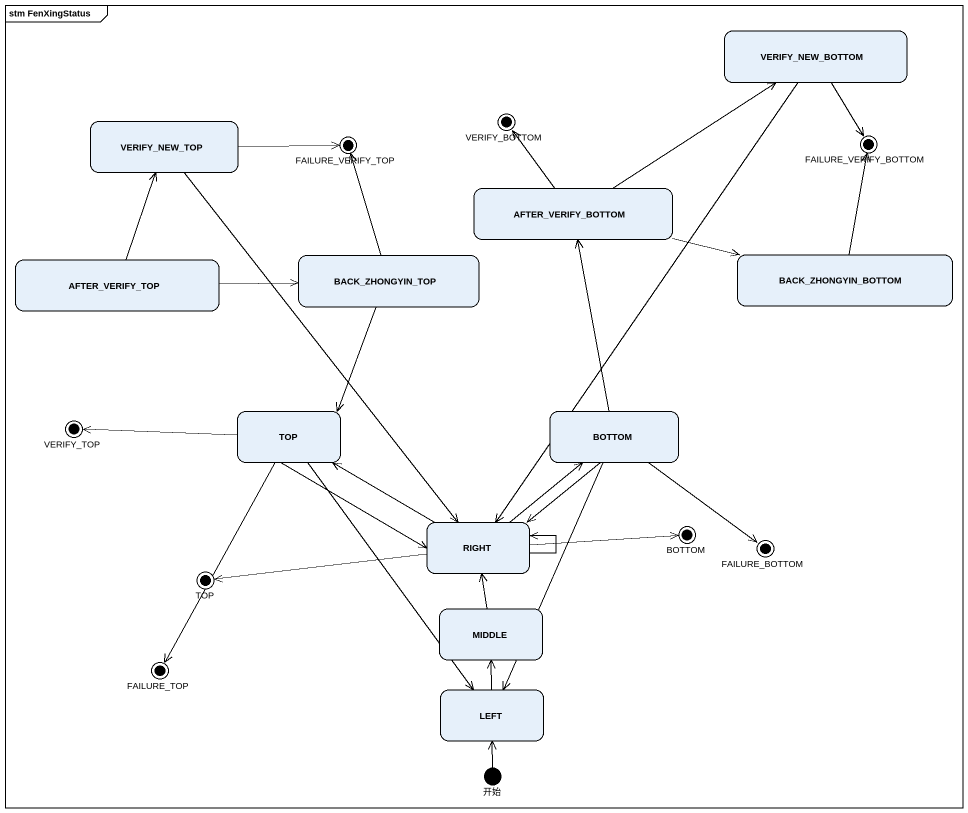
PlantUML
@startuml
mainframe stm FenXingStatus
hide empty description
state VERIFY_NEW_BOTTOM
state VERIFY_NEW_TOP
state FAILURE_VERIFY_TOP <<end>>
state VERIFY_BOTTOM <<end>>
state FAILURE_VERIFY_BOTTOM <<end>>
state AFTER_VERIFY_BOTTOM
state AFTER_VERIFY_TOP
state BACK_ZHONGYIN_TOP
state BACK_ZHONGYIN_BOTTOM
state VERIFY_TOP <<end>>
state "TOP" as TOP_
state "BOTTOM" as BOTTOM_
state "RIGHT" as RIGHT_
state "BOTTOM" as BOTTOM__2 <<end>>
state FAILURE_BOTTOM <<end>>
state "TOP" as TOP__2 <<end>>
state MIDDLE
state FAILURE_TOP <<end>>
state "LEFT" as LEFT_
state 开始 <<start>>
VERIFY_NEW_BOTTOM --> FAILURE_VERIFY_BOTTOM
VERIFY_NEW_BOTTOM --> RIGHT_
VERIFY_NEW_TOP -right-> FAILURE_VERIFY_TOP
VERIFY_NEW_TOP --> RIGHT_
AFTER_VERIFY_BOTTOM -up-> VERIFY_NEW_BOTTOM
AFTER_VERIFY_BOTTOM -up-> VERIFY_BOTTOM
AFTER_VERIFY_BOTTOM -right-> BACK_ZHONGYIN_BOTTOM
AFTER_VERIFY_TOP -up-> VERIFY_NEW_TOP
AFTER_VERIFY_TOP -right-> BACK_ZHONGYIN_TOP
BACK_ZHONGYIN_TOP -up-> FAILURE_VERIFY_TOP
BACK_ZHONGYIN_TOP --> TOP_
BACK_ZHONGYIN_BOTTOM -up-> FAILURE_VERIFY_BOTTOM
TOP_ -left-> VERIFY_TOP
TOP_ -right-> RIGHT_
TOP_ --> FAILURE_TOP
TOP_ --> LEFT_
BOTTOM_ -up-> AFTER_VERIFY_BOTTOM
BOTTOM_ --> RIGHT_
BOTTOM_ --> FAILURE_BOTTOM
BOTTOM_ --> LEFT_
RIGHT_ -left-> TOP_
RIGHT_ -up-> BOTTOM_
RIGHT_ --> RIGHT_
RIGHT_ -right-> BOTTOM__2
RIGHT_ -left-> TOP__2
MIDDLE -up-> RIGHT_
LEFT_ -up-> MIDDLE
开始 -up-> LEFT_
@enduml
